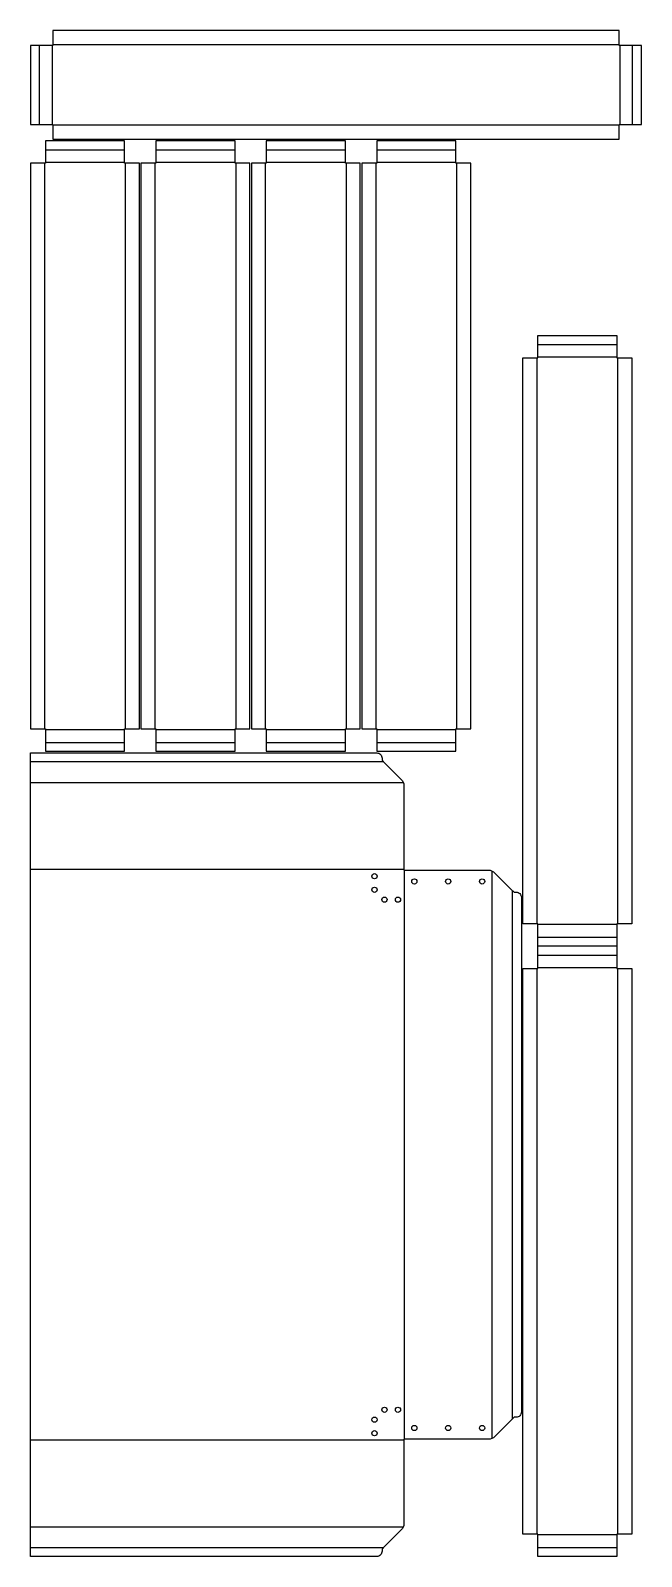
# Model space of a CAD drawing. Extents: x 4408 to 5580, y 9567 to 12495.
import ezdxf

# ---------------------------------------------------------------- set-up
doc = ezdxf.new("R2010")
doc.units = 0

# ---------------------------------------------------------------- blocks, each defined once
blk = doc.blocks.new('Part1031416848', base_point=(0, -771.1))
at = {"layer": '1'}
blk.add_lwpolyline([(941.1, 493.9), (941.1, -493.9, -0.414214), (931.1, -503.9), (927, -503.9), (920.9, -509.8), (887.6, -543.1), (881.5, -545.9), (715.9, -545.9), (715.9, -711.5), (713.1, -717.6), (679.8, -750.9), (673.9, -757), (673.9, -761.1, -0.414214), (663.9, -771.1), (0, -771.1), (0, 771.1), (663.9, 771.1, -0.414214), (673.9, 761.1), (673.9, 757), (679.8, 750.9), (713.1, 717.6), (715.9, 711.5), (715.9, 545.9), (881.5, 545.9), (887.6, 543.1), (920.9, 509.8), (927, 503.9), (931.1, 503.9, -0.414214)], format="xyb", close=True, dxfattribs=at)
for centre in [(659.5, 534.5), (735.9, 524.5), (800.9, 524.5), (865.9, 524.5), (659.5, 508.5), (678.5, 489.5), (704.5, 489.5), (678.5, -489.5), (704.5, -489.5), (659.5, -508.5), (735.9, -524.5), (800.9, -524.5), (865.9, -524.5), (659.5, -534.5)]:
    blk.add_circle(centre, 5, dxfattribs=at)
at = {"layer": '2'}
for p, q in [((676.9, 753.9), (0, 753.9)), ((0, 714.6), (714.5, 714.6)), ((715.9, 547.2), (0, 547.2)), ((717.2, -545.9), (717.2, 545.9)), ((884.6, 544.5), (884.6, -544.5)), ((923.9, -506.9), (923.9, 506.9)), ((0, -547.2), (715.9, -547.2)), ((714.5, -714.6), (0, -714.6)), ((0, -753.9), (676.9, -753.9))]:
    blk.add_line(p, q, dxfattribs=at)
blk = doc.blocks.new('CommonPart', base_point=(947.2, 3))
at = {"layer": '1'}
blk.add_lwpolyline([(1127.5, 1174.5), (975.6, 1174.5), (975.6, 1217.3), (947.2, 1217.3), (947.2, 2303.2), (975.6, 2303.2), (975.6, 2346), (1127.5, 2346), (1127.5, 2303.2), (1156, 2303.2), (1156, 1217.3), (1127.5, 1217.3)], close=True, dxfattribs=at)
blk.add_lwpolyline([(1127.5, 1174.5), (1127.5, 1131.7), (1156, 1131.7), (1156, 45.8), (1127.5, 45.8), (1127.5, 3), (975.6, 3), (975.6, 45.8), (947.2, 45.8), (947.2, 1131.7), (975.6, 1131.7), (975.6, 1174.5)], dxfattribs=at)
at = {"layer": '2'}
for p, q in [((975.6, 2328.8), (1127.5, 2328.8)), ((974.4, 1217.3), (974.4, 2303.2)), ((1127.5, 2304.4), (975.6, 2304.4)), ((1128.8, 2303.2), (1128.8, 1217.3)), ((1127.5, 1216.1), (975.6, 1216.1)), ((975.6, 1191.7), (1127.5, 1191.7)), ((975.6, 1157.3), (1127.5, 1157.3)), ((974.4, 45.8), (974.4, 1131.7)), ((1127.5, 1132.9), (975.6, 1132.9)), ((1128.8, 1131.7), (1128.8, 45.8)), ((1127.5, 44.6), (975.6, 44.6)), ((975.6, 20.2), (1127.5, 20.2))]:
    blk.add_line(p, q, dxfattribs=at)
blk = doc.blocks.new('Part1393725902', base_point=(-104.4, -585.7))
at = {"layer": '1'}
blk.add_lwpolyline([(104.4, 542.9), (75.9, 542.9), (75.9, 585.7), (-75.9, 585.7), (-75.9, 542.9), (-104.4, 542.9), (-104.4, -542.9), (-75.9, -542.9), (-75.9, -585.7), (75.9, -585.7), (75.9, -542.9), (104.4, -542.9)], close=True, dxfattribs=at)
at = {"layer": '2'}
for p, q in [((-75.9, 568.6), (75.9, 568.6)), ((-77.2, -542.9), (-77.2, 542.9)), ((75.9, 544.2), (-75.9, 544.2)), ((77.2, 542.9), (77.2, -542.9)), ((75.9, -544.2), (-75.9, -544.2)), ((-75.9, -568.6), (75.9, -568.6))]:
    blk.add_line(p, q, dxfattribs=at)
blk = doc.blocks.new('Part1053279836', base_point=(-104.4, -585.7))
at = {"layer": '1'}
blk.add_lwpolyline([(104.4, 542.9), (75.9, 542.9), (75.9, 585.7), (-75.9, 585.7), (-75.9, 542.9), (-104.4, 542.9), (-104.4, -542.9), (-75.9, -542.9), (-75.9, -585.7), (75.9, -585.7), (75.9, -542.9), (104.4, -542.9)], close=True, dxfattribs=at)
at = {"layer": '2'}
for p, q in [((-75.9, 568.6), (75.9, 568.6)), ((-77.2, -542.9), (-77.2, 542.9)), ((75.9, 544.2), (-75.9, 544.2)), ((77.2, 542.9), (77.2, -542.9)), ((75.9, -544.2), (-75.9, -544.2)), ((-75.9, -568.6), (75.9, -568.6))]:
    blk.add_line(p, q, dxfattribs=at)
blk = doc.blocks.new('Part311048107', base_point=(-104.4, -585.7))
at = {"layer": '1'}
blk.add_lwpolyline([(104.4, 542.9), (75.9, 542.9), (75.9, 585.7), (-75.9, 585.7), (-75.9, 542.9), (-104.4, 542.9), (-104.4, -542.9), (-75.9, -542.9), (-75.9, -585.7), (75.9, -585.7), (75.9, -542.9), (104.4, -542.9)], close=True, dxfattribs=at)
at = {"layer": '2'}
for p, q in [((-75.9, 568.6), (75.9, 568.6)), ((-77.2, -542.9), (-77.2, 542.9)), ((75.9, 544.2), (-75.9, 544.2)), ((77.2, 542.9), (77.2, -542.9)), ((75.9, -544.2), (-75.9, -544.2)), ((-75.9, -568.6), (75.9, -568.6))]:
    blk.add_line(p, q, dxfattribs=at)
blk = doc.blocks.new('Part446931029', base_point=(-104.4, -585.7))
at = {"layer": '1'}
blk.add_lwpolyline([(104.4, 542.9), (75.9, 542.9), (75.9, 585.7), (-75.9, 585.7), (-75.9, 542.9), (-104.4, 542.9), (-104.4, -542.9), (-75.9, -542.9), (-75.9, -585.7), (75.9, -585.7), (75.9, -542.9), (104.4, -542.9)], close=True, dxfattribs=at)
at = {"layer": '2'}
for p, q in [((-75.9, 568.6), (75.9, 568.6)), ((-77.2, -542.9), (-77.2, 542.9)), ((75.9, 544.2), (-75.9, 544.2)), ((77.2, 542.9), (77.2, -542.9)), ((75.9, -544.2), (-75.9, -544.2)), ((-75.9, -568.6), (75.9, -568.6))]:
    blk.add_line(p, q, dxfattribs=at)
blk = doc.blocks.new('Part956536075', base_point=(-104.4, -585.7))
at = {"layer": '1'}
blk.add_lwpolyline([(104.4, 542.9), (75.9, 542.9), (75.9, 585.7), (-75.9, 585.7), (-75.9, 542.9), (-104.4, 542.9), (-104.4, -542.9), (-75.9, -542.9), (-75.9, -585.7), (75.9, -585.7), (75.9, -542.9), (104.4, -542.9)], close=True, dxfattribs=at)
at = {"layer": '2'}
for p, q in [((-75.9, 568.6), (75.9, 568.6)), ((-77.2, -542.9), (-77.2, 542.9)), ((75.9, 544.2), (-75.9, 544.2)), ((77.2, 542.9), (77.2, -542.9)), ((75.9, -544.2), (-75.9, -544.2)), ((-75.9, -568.6), (75.9, -568.6))]:
    blk.add_line(p, q, dxfattribs=at)

msp = doc.modelspace()

# ---------------------------------------------------------------- block references
at = {"layer": '1'}
msp.add_blockref('Part1031416848', (4408.3, 9566.9), dxfattribs=at)
at = {"layer": '2', "rotation": 90.0000001836389}
msp.add_blockref('Part956536075', (5579.7, 12286.7), dxfattribs=at)
at = {"layer": '2'}
for name, p in [('Part446931029', (4408.2, 11112.2)), ('Part311048107', (4620, 11112.2)), ('Part1053279836', (4831.7, 11112.2)), ('Part1393725902', (5043.5, 11112.2)), ('CommonPart', (5352.4, 9566.9))]:
    msp.add_blockref(name, p, dxfattribs=at)

doc.saveas('drawing.dxf')
